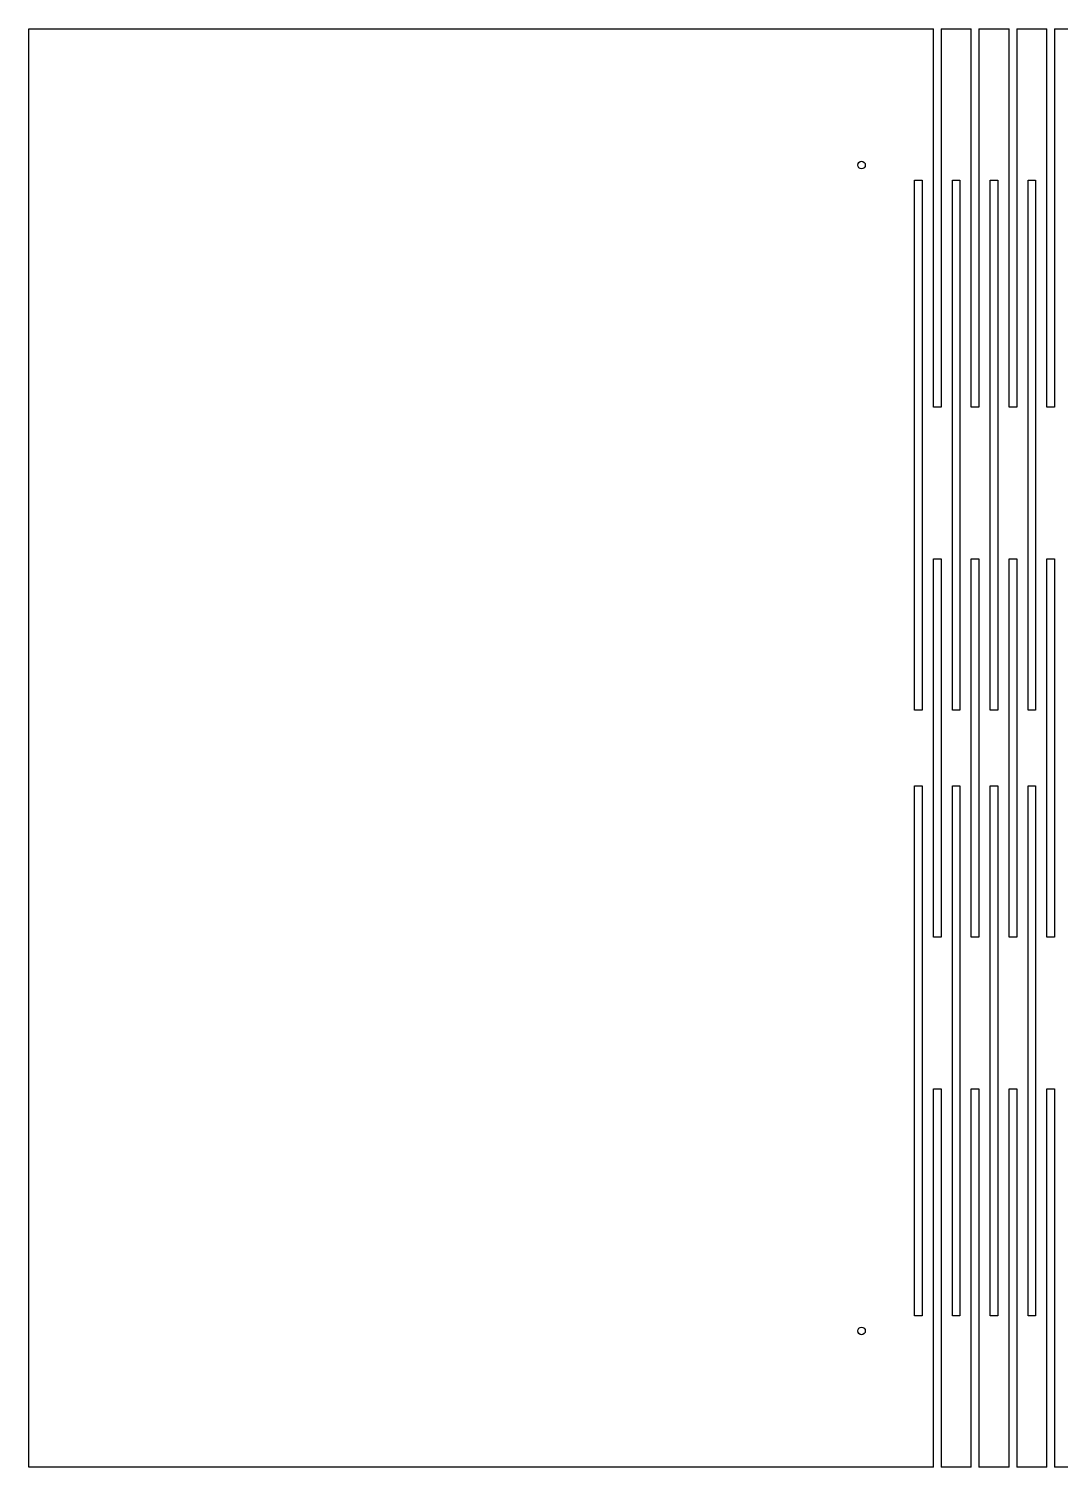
# Model space of a CAD drawing. Header units: millimetres. Extents: x 59 to 329, y 70 to 260.
# Drawn here: x 58.8 to 195, y 69.9 to 259.9 of the extents above; entities that cross this region are included whole.
import ezdxf

# ---------------------------------------------------------------- set-up
doc = ezdxf.new("R2010")
doc.units = ezdxf.units.MM

msp = doc.modelspace()

# ---------------------------------------------------------------- linework, layer by layer
at = {"color": 7, "linetype": 'Continuous', "lineweight": 25}
for p, q in [((58.8, 259.94), (178.3, 259.94)), ((58.8, 69.94), (58.8, 259.94)), ((178.3, 209.94), (178.3, 259.94)), ((179.3, 259.94), (183.3, 259.94)), ((179.3, 259.94), (179.3, 209.94)), ((183.3, 209.94), (183.3, 259.94)), ((184.3, 259.94), (188.3, 259.94)), ((184.3, 259.94), (184.3, 209.94)), ((188.3, 209.94), (188.3, 259.94)), ((189.3, 259.94), (193.3, 259.94)), ((189.3, 259.94), (189.3, 209.94)), ((193.3, 209.94), (193.3, 259.94)), ((194.3, 259.94), (198.3, 259.94)), ((194.3, 259.94), (194.3, 209.94)), ((175.8, 239.94), (176.8, 239.94)), ((175.8, 169.94), (175.8, 239.94)), ((176.8, 239.94), (176.8, 169.94)), ((180.8, 169.94), (180.8, 239.94)), ((180.8, 239.94), (181.8, 239.94)), ((181.8, 239.94), (181.8, 169.94)), ((185.8, 169.94), (185.8, 239.94)), ((185.8, 239.94), (186.8, 239.94)), ((186.8, 239.94), (186.8, 169.94)), ((190.8, 239.94), (191.8, 239.94)), ((190.8, 169.94), (190.8, 239.94)), ((191.8, 239.94), (191.8, 169.94)), ((179.3, 209.94), (178.3, 209.94)), ((184.3, 209.94), (183.3, 209.94)), ((189.3, 209.94), (188.3, 209.94)), ((194.3, 209.94), (193.3, 209.94)), ((178.3, 189.94), (179.3, 189.94)), ((178.3, 139.94), (178.3, 189.94)), ((179.3, 189.94), (179.3, 139.94)), ((183.3, 189.94), (184.3, 189.94)), ((183.3, 139.94), (183.3, 189.94)), ((184.3, 189.94), (184.3, 139.94)), ((188.3, 189.94), (189.3, 189.94)), ((188.3, 139.94), (188.3, 189.94)), ((189.3, 189.94), (189.3, 139.94)), ((193.3, 139.94), (193.3, 189.94)), ((193.3, 189.94), (194.3, 189.94)), ((194.3, 189.94), (194.3, 139.94)), ((176.8, 169.94), (175.8, 169.94)), ((181.8, 169.94), (180.8, 169.94)), ((186.8, 169.94), (185.8, 169.94)), ((191.8, 169.94), (190.8, 169.94)), ((175.8, 159.94), (176.8, 159.94)), ((175.8, 89.94), (175.8, 159.94)), ((176.8, 159.94), (176.8, 89.94)), ((180.8, 159.94), (181.8, 159.94)), ((180.8, 89.94), (180.8, 159.94)), ((181.8, 159.94), (181.8, 89.94)), ((185.8, 159.94), (186.8, 159.94)), ((185.8, 89.94), (185.8, 159.94)), ((186.8, 159.94), (186.8, 89.94)), ((190.8, 89.94), (190.8, 159.94)), ((190.8, 159.94), (191.8, 159.94)), ((191.8, 159.94), (191.8, 89.94)), ((179.3, 139.94), (178.3, 139.94)), ((184.3, 139.94), (183.3, 139.94)), ((189.3, 139.94), (188.3, 139.94)), ((194.3, 139.94), (193.3, 139.94)), ((178.3, 69.94), (178.3, 119.94)), ((178.3, 119.94), (179.3, 119.94)), ((179.3, 119.94), (179.3, 69.94)), ((183.3, 69.94), (183.3, 119.94)), ((183.3, 119.94), (184.3, 119.94)), ((184.3, 119.94), (184.3, 69.94)), ((188.3, 69.94), (188.3, 119.94)), ((188.3, 119.94), (189.3, 119.94)), ((189.3, 119.94), (189.3, 69.94)), ((193.3, 69.94), (193.3, 119.94)), ((193.3, 119.94), (194.3, 119.94)), ((194.3, 119.94), (194.3, 69.94)), ((176.8, 89.94), (175.8, 89.94)), ((181.8, 89.94), (180.8, 89.94)), ((186.8, 89.94), (185.8, 89.94)), ((191.8, 89.94), (190.8, 89.94)), ((178.3, 69.94), (58.8, 69.94)), ((183.3, 69.94), (179.3, 69.94)), ((188.3, 69.94), (184.3, 69.94)), ((193.3, 69.94), (189.3, 69.94)), ((198.3, 69.94), (194.3, 69.94))]:
    msp.add_line(p, q, dxfattribs=at)
for centre in [(168.8, 241.94), (168.8, 87.94)]:
    msp.add_circle(centre, 0.5, dxfattribs=at)

doc.saveas('drawing.dxf')
